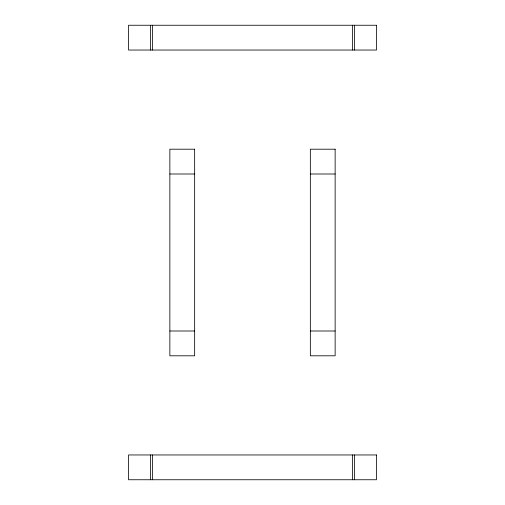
<?xml version="1.0" encoding="UTF-8"?>
<svg xmlns="http://www.w3.org/2000/svg" width="505" height="505" viewBox="0 0 505 505"><rect width="100%" height="100%" fill="white"/><g stroke="black" fill="none" stroke-linecap="round" stroke-linejoin="round"><path stroke-width="0.76" d="M169.863 173.998L194.652 173.998M310.348 173.998L335.137 173.998M169.863 331.002L194.652 331.002M310.348 331.002L335.137 331.002M354.554 25.25L354.554 50.039M354.554 454.961L354.554 479.75M352.49 25.25L352.49 50.039M352.49 454.961L352.49 479.75M152.51 25.25L152.51 50.039M152.51 454.961L152.51 479.75M150.446 25.25L150.446 50.039M150.446 454.961L150.446 479.75M376.452 25.25L128.548 25.25L128.548 50.039L376.452 50.039L376.452 25.25M194.652 149.202L169.863 149.202L169.863 355.798L194.652 355.798L194.652 149.202M335.137 149.202L310.348 149.202L310.348 355.798L335.137 355.798L335.137 149.202M376.452 454.961L128.548 454.961L128.548 479.75L376.452 479.75L376.452 454.961"/></g></svg>
